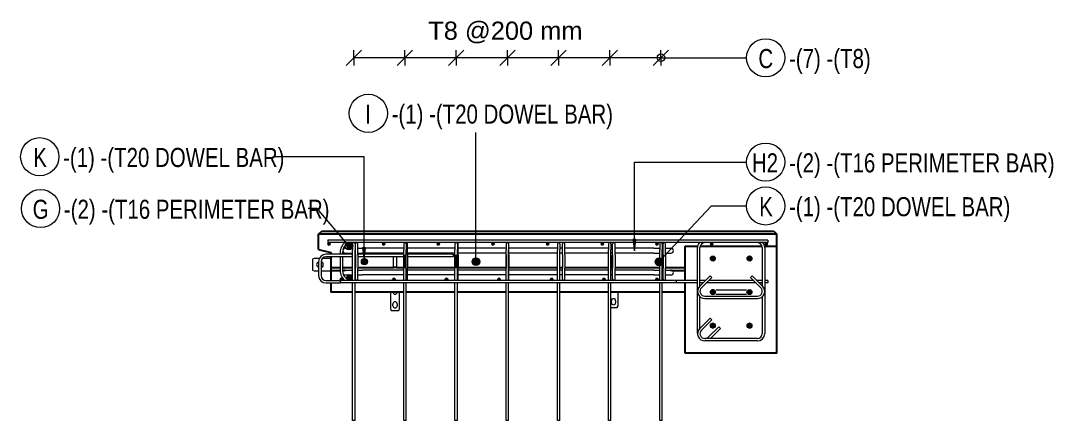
# Model space of a CAD drawing. Header units: millimetres. Extents: x 1454 to 26503, y -2036 to 18825.
# Drawn here: x 15419 to 18798, y 17515 to 18825 of the extents above; entities that cross this region are included whole.
import ezdxf

# ---------------------------------------------------------------- set-up
doc = ezdxf.new("R2010")
doc.units = ezdxf.units.MM
for name, color, linetype, lineweight in [('A-ANNO-DIMS', 211, 'Continuous', 9), ('A-ANNO-DIMS-25', 211, 'Continuous', 9), ('A-GENM', 13, 'Continuous', 18), ('A-WALL', 113, 'Continuous', 25), ('S-RBAR', 171, 'Continuous', 18), ('S-RBAR-IDEN', 171, 'Continuous', 9)]:
    doc.layers.add(name, color=color, linetype=linetype, lineweight=lineweight)
doc.styles.add('Arial_2', font='arial.ttf', dxfattribs={"height": 59.53125})
doc.styles.add('Nirmala UI Semilight_2', font='NirmalaS.ttf', dxfattribs={"width": 0.8, "height": 62.5})
doc.dimstyles.new('Arrow_Filled_-_2_5_NI_UI_3', dxfattribs={"dimscale": 304.8, "dimtxt": 65.460247, "dimasz": 0.164042, "dimexe": 0.082021, "dimexo": 0.0625, "dimgap": 0.082021, "dimtad": 1, "dimdec": 4, "dimzin": 0, "dimdsep": 46, "dimtxsty": 'Nirmala UI Semilight_2', "dimblk1": 'OBLIQUE', "dimblk2": 'OBLIQUE', "dimsah": 1, "dimcen": 0.09, "dimazin": 0, "dimtfac": 1, "dimtdec": 4, "dimtix": 1, "dimtmove": 0, "dimatfit": 3, "dimfxl": 0.082021, "dimfxlon": 1, "dimtvp": 1, "dimtolj": 1, "dimtzin": 0, "dimarcsym": 2})

# ---------------------------------------------------------------- blocks, each defined once
blk = doc.blocks.new('RR spread anchor face based - RR-SA-3_0-200-1726827-Elevation Top 1')
at = {"layer": 'A-GENM'}
for p, q in [((4583.8, 18017.9), (4583.8, 18051.4)), ((4593.8, 18051.4), (4593.8, 18017.9)), ((4583.8, 18015.4), (4583.8, 18017.9)), ((4583.8, 18017.9), (4593.8, 18017.9)), ((4593.8, 18015.4), (4583.8, 18015.4)), ((4593.8, 18017.9), (4593.8, 18015.4))]:
    blk.add_line(p, q, dxfattribs=at)
blk = doc.blocks.new('RR spread anchor face based - RR-SA-2_5-150-1726819-Elevation Top 1')
at = {"layer": 'A-GENM'}
for p, q in [((5318.8, 17890.4), (5318.8, 17935.4)), ((5295.6, 17885.4), (5316.3, 17885.4)), ((5296.8, 17900.9), (5296.8, 17906.9)), ((5310.8, 17906.9), (5310.8, 17900.9)), ((5316.3, 17885.4), (5318.8, 17890.4))]:
    blk.add_line(p, q, dxfattribs=at)
for centre, start, end in [((5303.8, 17906.9), 0, 180), ((5303.8, 17900.9), 180, 0)]:
    blk.add_arc(centre, 7, start, end, dxfattribs=at)
blk = doc.blocks.new('12_7Ø_ Lifting Insert_COLUMN - 12_9Ø Lifting insert-1653171-Elevation Top 1')
at = {"layer": 'A-GENM', "flags": 128}
for points in [[(5738.8, 17941.8), (5736.8, 17941.8), (5731.1, 17941.8), (5722, 17941.8), (5710.4, 17941.8), (5697, 17941.8), (5683, 17941.8), (5669.4, 17941.8), (5657.4, 17941.8), (5647.8, 17941.8), (5641.5, 17941.8), (5638.9, 17941.8), (5638.8, 17941.8)], [(5638.8, 17929.1), (5640.8, 17929.1), (5646.5, 17929.1), (5655.6, 17929.1), (5667.3, 17929.1), (5680.6, 17929.1), (5694.6, 17929.1), (5708.2, 17929.1), (5720.2, 17929.1), (5729.8, 17929.1), (5736.1, 17929.1), (5738.8, 17929.1), (5738.8, 17929.1)]]:
    blk.add_lwpolyline(points, dxfattribs=at)
blk = doc.blocks.new('RR spread anchor face based - RR-SA-3_0-200-V6-Elevation Top 1')
at = {"layer": 'A-GENM'}
for p, q in [((5298.8, 18052.9), (5298.8, 18055.4)), ((5298.8, 18055.4), (5301, 18055.4)), ((5298.8, 18017.9), (5298.8, 18052.9)), ((5298.8, 18052.9), (5301, 18052.9)), ((5298.8, 18015.4), (5298.8, 18017.9)), ((5298.8, 18017.9), (5301, 18017.9)), ((5301, 18015.4), (5298.8, 18015.4))]:
    blk.add_line(p, q, dxfattribs=at)
blk = doc.blocks.new('RR spread anchor face based - RR-SA-2_5-150-1876458-Elevation Top 1')
at = {"layer": 'A-GENM'}
for p, q in [((4573.8, 17935.4), (4573.8, 17880.4)), ((4603.8, 17880.4), (4603.8, 17935.4)), ((4573.8, 17880.4), (4576.3, 17875.4)), ((4581.8, 17890.9), (4581.8, 17896.9)), ((4595.8, 17896.9), (4595.8, 17890.9)), ((4601.3, 17875.4), (4603.8, 17880.4)), ((4576.3, 17875.4), (4601.3, 17875.4))]:
    blk.add_line(p, q, dxfattribs=at)
for centre, start, end in [((4588.8, 17935.4), 180, 0), ((4588.8, 17896.9), 0, 180), ((4588.8, 17890.9), 180, 0)]:
    blk.add_arc(centre, 7, start, end, dxfattribs=at)
blk = doc.blocks.new('RR spread anchor face based - RR-SA-3_0-200-1876459-Elevation Top 1')
at = {"layer": 'A-GENM'}
for p, q in [((4323.8, 18045.4), (4318.8, 18042.9)), ((4318.8, 18042.9), (4318.8, 18007.9)), ((4341.2, 18045.4), (4323.8, 18045.4)), ((4378.8, 18045.4), (4350.5, 18045.4)), ((4318.8, 18007.9), (4323.8, 18005.4)), ((4323.8, 18005.4), (4338.8, 18005.4)), ((4346.8, 18005.4), (4378.8, 18005.4))]:
    blk.add_line(p, q, dxfattribs=at)
for centre, start, end in [((4341.1, 18025.4), 105, 255), ((4345.1, 18025.4), 280.9472, 79.0528)]:
    blk.add_arc(centre, 9, start, end, dxfattribs=at)
blk = doc.blocks.new('M_Rebar Tag_rfa MARK - ARROW-794226-Elevation Top 1')
at = {"layer": 'S-RBAR-IDEN'}
blk.add_circle((5801.8, 18361.3), 62.5, dxfattribs=at)
blk = doc.blocks.new('M_Rebar Tag_rfa MARK - DOT 1 MM-794228-Elevation Top 1')
at = {"layer": 'S-RBAR-IDEN'}
blk.add_circle((3428.7, 18209.2), 62.5, dxfattribs=at)
blk = doc.blocks.new('DIMBLOCK108-Elevation Top 1')
at = {"layer": 'A-ANNO-DIMS-25'}
for p, q in [((17346.8, 18702.9), (17371.8, 18727.9)), ((17346.8, 18702.9), (17346.8, 18727.9)), ((17514.3, 18702.9), (17539.3, 18727.9)), ((17514.3, 18702.9), (17514.3, 18727.9)), ((17346.8, 18702.9), (17321.8, 18677.9)), ((17514.3, 18702.9), (17346.8, 18702.9)), ((17346.8, 18702.9), (17346.8, 18677.9)), ((17514.3, 18702.9), (17489.3, 18677.9)), ((17514.3, 18702.9), (17514.3, 18677.9))]:
    blk.add_line(p, q, dxfattribs=at)
blk = doc.blocks.new('_Oblique')
at = {"color": 0, "linetype": 'ByBlock', "lineweight": -2}
blk.add_line((-0.5, -0.5), (0.5, 0.5), dxfattribs=at)
blk = doc.blocks.new('DIMBLOCK109-Elevation Top 1')
at = {"layer": 'A-ANNO-DIMS-25'}
for p, q in [((17179.2, 18702.9), (17204.2, 18727.9)), ((17179.2, 18702.9), (17179.2, 18727.9)), ((17346.8, 18702.9), (17371.8, 18727.9)), ((17346.8, 18702.9), (17346.8, 18727.9)), ((17179.2, 18702.9), (17154.2, 18677.9)), ((17346.8, 18702.9), (17179.2, 18702.9)), ((17179.2, 18702.9), (17179.2, 18677.9)), ((17346.8, 18702.9), (17321.8, 18677.9)), ((17346.8, 18702.9), (17346.8, 18677.9))]:
    blk.add_line(p, q, dxfattribs=at)
blk = doc.blocks.new('DIMBLOCK110-Elevation Top 1')
at = {"layer": 'A-ANNO-DIMS-25'}
for p, q in [((17011.7, 18702.9), (17036.7, 18727.9)), ((17011.7, 18702.9), (17011.7, 18727.9)), ((17179.2, 18702.9), (17204.2, 18727.9)), ((17179.2, 18702.9), (17179.2, 18727.9)), ((17011.7, 18702.9), (16986.7, 18677.9)), ((17179.2, 18702.9), (17011.7, 18702.9)), ((17011.7, 18702.9), (17011.7, 18677.9)), ((17179.2, 18702.9), (17154.2, 18677.9)), ((17179.2, 18702.9), (17179.2, 18677.9))]:
    blk.add_line(p, q, dxfattribs=at)
blk = doc.blocks.new('DIMBLOCK111-Elevation Top 1')
at = {"layer": 'A-ANNO-DIMS-25'}
for p, q in [((16844.1, 18702.9), (16869.1, 18727.9)), ((16844.1, 18702.9), (16844.1, 18727.9)), ((17011.7, 18702.9), (17036.7, 18727.9)), ((17011.7, 18702.9), (17011.7, 18727.9)), ((16844.1, 18702.9), (16819.1, 18677.9)), ((17011.7, 18702.9), (16844.1, 18702.9)), ((16844.1, 18702.9), (16844.1, 18677.9)), ((17011.7, 18702.9), (16986.7, 18677.9)), ((17011.7, 18702.9), (17011.7, 18677.9))]:
    blk.add_line(p, q, dxfattribs=at)
blk = doc.blocks.new('DIMBLOCK112-Elevation Top 1')
at = {"layer": 'A-ANNO-DIMS-25'}
for p, q in [((16676.5, 18702.9), (16701.5, 18727.9)), ((16676.5, 18702.9), (16676.5, 18727.9)), ((16844.1, 18702.9), (16869.1, 18727.9)), ((16844.1, 18702.9), (16844.1, 18727.9)), ((16676.5, 18702.9), (16651.5, 18677.9)), ((16844.1, 18702.9), (16676.5, 18702.9)), ((16676.5, 18702.9), (16676.5, 18677.9)), ((16844.1, 18702.9), (16819.1, 18677.9)), ((16844.1, 18702.9), (16844.1, 18677.9))]:
    blk.add_line(p, q, dxfattribs=at)
blk = doc.blocks.new('DIMBLOCK113-Elevation Top 1')
at = {"layer": 'A-ANNO-DIMS-25'}
for p, q in [((16509, 18702.9), (16534, 18727.9)), ((16509, 18702.9), (16509, 18727.9)), ((16676.5, 18702.9), (16701.5, 18727.9)), ((16676.5, 18702.9), (16676.5, 18727.9)), ((16509, 18702.9), (16484, 18677.9)), ((16676.5, 18702.9), (16509, 18702.9)), ((16509, 18702.9), (16509, 18677.9)), ((16676.5, 18702.9), (16651.5, 18677.9)), ((16676.5, 18702.9), (16676.5, 18677.9))]:
    blk.add_line(p, q, dxfattribs=at)
blk = doc.blocks.new('DIMBLOCK114-Elevation Top 1')
at = {"layer": 'A-ANNO-DIMS-25'}
for p, q in [((16509, 18702.9), (16534, 18727.9)), ((16509, 18702.9), (16509, 18727.9)), ((16676.5, 18702.9), (16701.5, 18727.9)), ((16676.5, 18702.9), (16676.5, 18727.9)), ((16844.1, 18702.9), (16869.1, 18727.9)), ((16844.1, 18702.9), (16844.1, 18727.9)), ((17011.7, 18702.9), (17036.7, 18727.9)), ((17011.7, 18702.9), (17011.7, 18727.9)), ((17179.2, 18702.9), (17204.2, 18727.9)), ((17179.2, 18702.9), (17179.2, 18727.9)), ((17346.8, 18702.9), (17371.8, 18727.9)), ((17346.8, 18702.9), (17346.8, 18727.9)), ((17514.3, 18702.9), (17539.3, 18727.9)), ((17514.3, 18702.9), (17514.3, 18727.9)), ((16509, 18702.9), (16484, 18677.9)), ((17514.3, 18702.9), (16509, 18702.9)), ((16676.5, 18702.9), (16509, 18702.9)), ((16509, 18702.9), (16509, 18677.9)), ((16676.5, 18702.9), (16651.5, 18677.9)), ((16844.1, 18702.9), (16676.5, 18702.9)), ((16676.5, 18702.9), (16676.5, 18677.9)), ((16844.1, 18702.9), (16819.1, 18677.9)), ((17011.7, 18702.9), (16844.1, 18702.9)), ((16844.1, 18702.9), (16844.1, 18677.9)), ((17011.7, 18702.9), (16986.7, 18677.9)), ((17179.2, 18702.9), (17011.7, 18702.9)), ((17011.7, 18702.9), (17011.7, 18677.9)), ((17179.2, 18702.9), (17154.2, 18677.9)), ((17346.8, 18702.9), (17179.2, 18702.9)), ((17179.2, 18702.9), (17179.2, 18677.9)), ((17346.8, 18702.9), (17321.8, 18677.9)), ((17514.3, 18702.9), (17346.8, 18702.9)), ((17346.8, 18702.9), (17346.8, 18677.9)), ((17514.3, 18702.9), (17489.3, 18677.9)), ((17514.3, 18702.9), (17514.3, 18677.9))]:
    blk.add_line(p, q, dxfattribs=at)
blk = doc.blocks.new('_None')

msp = doc.modelspace()

# ---------------------------------------------------------------- hatches: boundary and pattern name
at = {"layer": 'S-RBAR'}
h = msp.add_hatch(color=256, dxfattribs=at)
edge = h.paths.add_edge_path()
edge.add_arc((16427.98166, 18093.4305), 4, 0, 360)
for points in [[(16426.7456, 18089.62628), (16431.21773, 18091.07936), (16431.21773, 18095.78164), (16426.7456, 18097.23473), (16423.98166, 18093.4305)], [(16497.70692, 18080.22275), (16502.03528, 18085.65033), (16500.4905, 18092.41842), (16494.23585, 18095.4305), (16487.9812, 18092.41842), (16486.43643, 18085.65033), (16490.76478, 18080.22275)], [(16605.61588, 18089.62628), (16610.08801, 18091.07936), (16610.08801, 18095.78164), (16605.61588, 18097.23473), (16602.85195, 18093.4305)], [(16784.48616, 18089.62628), (16788.95829, 18091.07936), (16788.95829, 18095.78164), (16784.48616, 18097.23473), (16781.72223, 18093.4305)], [(16963.35644, 18089.62628), (16967.82857, 18091.07936), (16967.82857, 18095.78164), (16963.35644, 18097.23473), (16960.59251, 18093.4305)], [(17142.22672, 18089.62628), (17146.69886, 18091.07936), (17146.69886, 18095.78164), (17142.22672, 18097.23473), (17139.46279, 18093.4305)], [(17321.097, 18089.62628), (17325.56914, 18091.07936), (17325.56914, 18095.78164), (17321.097, 18097.23473), (17318.33307, 18093.4305)], [(17499.96728, 18089.62628), (17504.43942, 18091.07936), (17504.43942, 18095.78164), (17499.96728, 18097.23473), (17497.20335, 18093.4305)], [(17678.83756, 18089.62628), (17683.3097, 18091.07936), (17683.3097, 18095.78164), (17678.83756, 18097.23473), (17676.07363, 18093.4305)], [(17857.70784, 18089.62628), (17862.17998, 18091.07936), (17862.17998, 18095.78164), (17857.70784, 18097.23473), (17854.94391, 18093.4305)], [(17684.97121, 18037.4808), (17690.84929, 18041.17425), (17691.62656, 18048.07273), (17686.71773, 18052.98157), (17679.81924, 18052.2043), (17676.1258, 18046.32622), (17678.41864, 18039.77365)], [(17806.71773, 18037.87944), (17811.62656, 18042.78827), (17810.84929, 18049.68676), (17804.97121, 18053.3802), (17798.41864, 18051.08736), (17796.1258, 18044.53479), (17799.81924, 18038.65671)], [(16543.98166, 18025.4305), (16551.05273, 18028.35943), (16553.98166, 18035.4305), (16551.05273, 18042.50157), (16543.98166, 18045.4305), (16536.9106, 18042.50157), (16533.98166, 18035.4305), (16536.9106, 18028.35943)], [(16908.98166, 18025.4305), (16916.05273, 18028.35943), (16918.98166, 18035.4305), (16916.05273, 18042.50157), (16908.98166, 18045.4305), (16901.9106, 18042.50157), (16898.98166, 18035.4305), (16901.9106, 18028.35943)], [(17508.98166, 18025.4305), (17516.05273, 18028.35943), (17518.98166, 18035.4305), (17516.05273, 18042.50157), (17508.98166, 18045.4305), (17501.9106, 18042.50157), (17498.98166, 18035.4305), (17501.9106, 18028.35943)], [(16469.21773, 17973.62628), (16471.98166, 17977.4305), (16469.21773, 17981.23473), (16464.7456, 17979.78164), (16464.7456, 17975.07936)], [(16490.76478, 17976.47263), (16497.70692, 17976.47263), (16502.03528, 17981.90021), (16500.4905, 17988.6683), (16494.23585, 17991.68038), (16487.9812, 17988.6683), (16486.43643, 17981.90021)], [(16641.42135, 17973.62628), (16644.18528, 17977.4305), (16641.42135, 17981.23473), (16636.94921, 17979.78164), (16636.94921, 17975.07936)], [(16813.62496, 17973.62628), (16816.38889, 17977.4305), (16813.62496, 17981.23473), (16809.15282, 17979.78164), (16809.15282, 17975.07936)], [(16985.82857, 17973.62628), (16988.59251, 17977.4305), (16985.82857, 17981.23473), (16981.35644, 17979.78164), (16981.35644, 17975.07936)], [(17158.03219, 17973.62628), (17160.79612, 17977.4305), (17158.03219, 17981.23473), (17153.56005, 17979.78164), (17153.56005, 17975.07936)], [(17328.6733, 17973.62628), (17331.43723, 17977.4305), (17328.6733, 17981.23473), (17324.20117, 17979.78164), (17324.20117, 17975.07936)], [(17502.43942, 17973.62628), (17505.20335, 17977.4305), (17502.43942, 17981.23473), (17497.96728, 17979.78164), (17497.96728, 17975.07936)], [(17684.0755, 17927.4305), (17690.33015, 17930.44258), (17691.87492, 17937.21067), (17687.54657, 17942.63825), (17680.60443, 17942.63825), (17676.27607, 17937.21067), (17677.82085, 17930.44258)], [(17807.54657, 17928.22275), (17811.87492, 17933.65033), (17810.33015, 17940.41842), (17804.0755, 17943.4305), (17797.82085, 17940.41842), (17796.27607, 17933.65033), (17800.60443, 17928.22275)], [(17684.01566, 17817.43073), (17690.29266, 17820.39594), (17691.88802, 17827.15228), (17687.60038, 17832.61209), (17680.65844, 17832.66401), (17676.28961, 17827.26896), (17677.78371, 17820.48951)], [(17801.04169, 17818.02807), (17807.97141, 17818.44324), (17811.96742, 17824.11996), (17810.02066, 17830.78355), (17803.59706, 17833.41618), (17797.53374, 17830.03544), (17796.3965, 17823.18708)]]:
    msp.add_hatch(color=256, dxfattribs=at).paths.add_polyline_path(points)
h = msp.add_hatch(color=256, dxfattribs=at)
edge = h.paths.add_edge_path()
edge.add_arc((16494.23585, 18087.4305), 8, 0, 360)
h = msp.add_hatch(color=256, dxfattribs=at)
edge = h.paths.add_edge_path()
edge.add_arc((16606.85195, 18093.4305), 4, 0, 360)
h = msp.add_hatch(color=256, dxfattribs=at)
edge = h.paths.add_edge_path()
edge.add_arc((16785.72223, 18093.4305), 4, 0, 360)
h = msp.add_hatch(color=256, dxfattribs=at)
edge = h.paths.add_edge_path()
edge.add_arc((16964.59251, 18093.4305), 4, 0, 360)
h = msp.add_hatch(color=256, dxfattribs=at)
edge = h.paths.add_edge_path()
edge.add_arc((17143.46279, 18093.4305), 4, 0, 360)
h = msp.add_hatch(color=256, dxfattribs=at)
edge = h.paths.add_edge_path()
edge.add_arc((17322.33307, 18093.4305), 4, 0, 360)
h = msp.add_hatch(color=256, dxfattribs=at)
edge = h.paths.add_edge_path()
edge.add_arc((17501.20335, 18093.4305), 4, 0, 360)
h = msp.add_hatch(color=256, dxfattribs=at)
edge = h.paths.add_edge_path()
edge.add_arc((17680.07363, 18093.4305), 4, 0, 360)
h = msp.add_hatch(color=256, dxfattribs=at)
edge = h.paths.add_edge_path()
edge.add_arc((17858.94391, 18093.4305), 4, 0, 360)
h = msp.add_hatch(color=256, dxfattribs=at)
edge = h.paths.add_edge_path()
edge.add_arc((17684.0755, 18045.4305), 8, 0, 360)
h = msp.add_hatch(color=256, dxfattribs=at)
edge = h.paths.add_edge_path()
edge.add_arc((17804.0755, 18045.4305), 8, 0, 360)
h = msp.add_hatch(color=256, dxfattribs=at)
edge = h.paths.add_edge_path()
edge.add_arc((16543.98166, 18035.4305), 10, 0, 360)
h = msp.add_hatch(color=256, dxfattribs=at)
edge = h.paths.add_edge_path()
edge.add_arc((16908.98166, 18035.4305), 10, 0, 360)
h = msp.add_hatch(color=256, dxfattribs=at)
edge = h.paths.add_edge_path()
edge.add_arc((17508.98166, 18035.4305), 10, 0, 360)
h = msp.add_hatch(color=256, dxfattribs=at)
edge = h.paths.add_edge_path()
edge.add_arc((16467.98166, 17977.4305), 4, 0, 360)
h = msp.add_hatch(color=256, dxfattribs=at)
edge = h.paths.add_edge_path()
edge.add_arc((16494.23585, 17983.68038), 8, 0, 360)
h = msp.add_hatch(color=256, dxfattribs=at)
edge = h.paths.add_edge_path()
edge.add_arc((16640.18528, 17977.4305), 4, 0, 360)
h = msp.add_hatch(color=256, dxfattribs=at)
edge = h.paths.add_edge_path()
edge.add_arc((16812.38889, 17977.4305), 4, 0, 360)
h = msp.add_hatch(color=256, dxfattribs=at)
edge = h.paths.add_edge_path()
edge.add_arc((16984.59251, 17977.4305), 4, 0, 360)
h = msp.add_hatch(color=256, dxfattribs=at)
edge = h.paths.add_edge_path()
edge.add_arc((17156.79612, 17977.4305), 4, 0, 360)
h = msp.add_hatch(color=256, dxfattribs=at)
edge = h.paths.add_edge_path()
edge.add_arc((17327.43723, 17977.4305), 4, 0, 360)
h = msp.add_hatch(color=256, dxfattribs=at)
edge = h.paths.add_edge_path()
edge.add_arc((17501.20335, 17977.4305), 4, 0, 360)
h = msp.add_hatch(color=256, dxfattribs=at)
edge = h.paths.add_edge_path()
edge.add_arc((17684.0755, 17935.4305), 8, 0, 360)
h = msp.add_hatch(color=256, dxfattribs=at)
edge = h.paths.add_edge_path()
edge.add_arc((17804.0755, 17935.4305), 8, 0, 360)
h = msp.add_hatch(color=256, dxfattribs=at)
edge = h.paths.add_edge_path()
edge.add_arc((17684.0755, 17825.4305), 8, 0, 360)
h = msp.add_hatch(color=256, dxfattribs=at)
edge = h.paths.add_edge_path()
edge.add_arc((17804.0755, 17825.4305), 8, 0, 360)
at = {"layer": 'S-RBAR-IDEN'}
for points in [[(17427.61155, 18070.72985), (17432.54852, 18108.22985), (17422.67459, 18108.22985)], [(16542.54642, 18042.78704), (16547.48338, 18080.28704), (16537.60945, 18080.28704)]]:
    msp.add_hatch(color=256, dxfattribs=at).paths.add_polyline_path(points)

# ---------------------------------------------------------------- linework, layer by layer
at = {"layer": 'A-WALL'}
for p, q in [((17893.98166, 18125.4305), (16393.98166, 18125.4305)), ((16393.98166, 18075.4305), (16393.98166, 18125.42792)), ((16393.98253, 18125.42878), (16403.98425, 18135.4305)), ((16403.98425, 18135.4305), (17883.97908, 18135.4305)), ((17883.97908, 18135.4305), (17893.9808, 18125.42878)), ((17893.98166, 17735.4305), (17893.98166, 18125.42792)), ((17593.98166, 17973.4305), (17593.98166, 18085.4305)), ((17593.98166, 18085.4305), (17634.50827, 18085.4305)), ((17642.50827, 18085.4305), (17845.45505, 18085.4305)), ((17853.45505, 18085.4305), (17893.98166, 18085.4305)), ((16393.98166, 18075.4305), (16433.98166, 18065.4305)), ((16433.98166, 18065.4305), (16433.98166, 18059.4305)), ((16433.98166, 18051.4305), (16433.98166, 17973.4305)), ((16463.98166, 18015.42822), (16433.98166, 18015.42822)), ((16504.98166, 18015.42822), (16471.98166, 18015.42822)), ((16514.76499, 18015.42822), (16512.98166, 18015.42822)), ((16638.98166, 18015.42822), (16522.76499, 18015.42822)), ((16672.54175, 18015.42822), (16648.98166, 18015.42822)), ((16840.10184, 18015.42822), (16684.30286, 18015.42822)), ((17007.66193, 18015.42822), (16850.84073, 18015.42822)), ((17175.22202, 18015.42822), (17016.12859, 18015.42822)), ((17192.16646, 18015.42822), (17183.22202, 18015.42822)), ((17342.78211, 18015.42822), (17200.16646, 18015.42822)), ((17353.98166, 18015.42822), (17350.78211, 18015.42822)), ((17510.3422, 18015.42822), (17364.20433, 18015.42822)), ((17521.4922, 18015.42822), (17518.3422, 18015.42822)), ((17593.98166, 18015.42822), (17529.4922, 18015.42822)), ((16463.98166, 18005.42822), (16433.98166, 18005.42822)), ((16475.35109, 18005.42822), (16471.98166, 18005.42822)), ((16480.71967, 18005.42822), (16478.89259, 18005.42822)), ((17548.78636, 18005.42822), (17546.95928, 18005.42822)), ((17593.98166, 18005.42822), (17552.32787, 18005.42822)), ((16433.98166, 17965.4305), (16433.98166, 17935.4305)), ((17593.98166, 17735.4305), (17593.98166, 17965.4305)), ((16504.98166, 17935.4305), (16433.98166, 17935.4305)), ((16672.54175, 17935.4305), (16512.98166, 17935.4305)), ((16840.10184, 17935.4305), (16680.54175, 17935.4305)), ((17007.66193, 17935.4305), (16848.10184, 17935.4305)), ((17175.22202, 17935.4305), (17015.66193, 17935.4305)), ((17342.78211, 17935.4305), (17183.22202, 17935.4305)), ((17510.3422, 17935.4305), (17350.78211, 17935.4305)), ((17593.98166, 17935.4305), (17518.3422, 17935.4305)), ((17893.98166, 17735.4305), (17593.98166, 17735.4305))]:
    msp.add_line(p, q, dxfattribs=at)
at = {"layer": 'S-RBAR'}
for p, q in [((17863.98166, 18105.4305), (16423.98166, 18105.4305)), ((16423.98166, 18105.4305), (16423.98166, 18097.4305)), ((17863.98166, 18097.4305), (16423.98166, 18097.4305)), ((16426.7456, 18097.23473), (16423.98166, 18093.4305)), ((16423.98166, 18093.4305), (16426.7456, 18089.62628)), ((16431.21773, 18095.78164), (16426.7456, 18097.23473)), ((16426.7456, 18089.62628), (16431.21773, 18091.07936)), ((16431.21773, 18091.07936), (16431.21773, 18095.78164)), ((16487.9812, 18092.41842), (16486.43643, 18085.65033)), ((16486.43643, 18085.65033), (16490.76478, 18080.22275)), ((16494.23585, 18095.4305), (16487.9812, 18092.41842)), ((16500.4905, 18092.41842), (16494.23585, 18095.4305)), ((16497.70692, 18080.22275), (16502.03528, 18085.65033)), ((16502.03528, 18085.65033), (16500.4905, 18092.41842)), ((16504.98166, 18093.58905), (16504.98166, 18073.58905)), ((16512.98166, 18093.58905), (16512.98166, 18073.58905)), ((16514.76499, 18057.4305), (16514.76499, 18093.4305)), ((16522.76499, 18057.4305), (16522.76499, 18093.4305)), ((16605.61588, 18097.23473), (16602.85195, 18093.4305)), ((16602.85195, 18093.4305), (16605.61588, 18089.62628)), ((16610.08801, 18095.78164), (16605.61588, 18097.23473)), ((16605.61588, 18089.62628), (16610.08801, 18091.07936)), ((16610.08801, 18091.07936), (16610.08801, 18095.78164)), ((16672.54175, 18093.58905), (16672.54175, 18073.58905)), ((16680.54175, 18093.58905), (16680.54175, 18073.58905)), ((16684.30286, 18057.4305), (16684.30286, 18093.4305)), ((16784.48616, 18097.23473), (16781.72223, 18093.4305)), ((16781.72223, 18093.4305), (16784.48616, 18089.62628)), ((16788.95829, 18095.78164), (16784.48616, 18097.23473)), ((16784.48616, 18089.62628), (16788.95829, 18091.07936)), ((16788.95829, 18091.07936), (16788.95829, 18095.78164)), ((16840.10184, 18093.58905), (16840.10184, 18073.58905)), ((16848.10184, 18093.58905), (16848.10184, 18073.58905)), ((16850.84073, 18057.4305), (16850.84073, 18093.4305)), ((16963.35644, 18097.23473), (16960.59251, 18093.4305)), ((16960.59251, 18093.4305), (16963.35644, 18089.62628)), ((16967.82857, 18095.78164), (16963.35644, 18097.23473)), ((16963.35644, 18089.62628), (16967.82857, 18091.07936)), ((16967.82857, 18091.07936), (16967.82857, 18095.78164)), ((17007.66193, 18093.58905), (17007.66193, 18073.58905)), ((17015.66193, 18093.58905), (17015.66193, 18073.58905)), ((17016.12859, 18057.4305), (17016.12859, 18093.4305)), ((17142.22672, 18097.23473), (17139.46279, 18093.4305)), ((17139.46279, 18093.4305), (17142.22672, 18089.62628)), ((17146.69886, 18095.78164), (17142.22672, 18097.23473)), ((17142.22672, 18089.62628), (17146.69886, 18091.07936)), ((17146.69886, 18091.07936), (17146.69886, 18095.78164)), ((17175.22202, 18093.58905), (17175.22202, 18073.58905)), ((17183.22202, 18093.58905), (17183.22202, 18073.58905)), ((17192.16646, 18057.4305), (17192.16646, 18093.4305)), ((17200.16646, 18057.4305), (17200.16646, 18093.4305)), ((17321.097, 18097.23473), (17318.33307, 18093.4305)), ((17318.33307, 18093.4305), (17321.097, 18089.62628)), ((17325.56914, 18095.78164), (17321.097, 18097.23473)), ((17321.097, 18089.62628), (17325.56914, 18091.07936)), ((17325.56914, 18091.07936), (17325.56914, 18095.78164)), ((17342.78211, 18093.58905), (17342.78211, 18073.58905)), ((17350.78211, 18093.58905), (17350.78211, 18073.58905)), ((17356.20433, 18057.4305), (17356.20433, 18093.4305)), ((17364.20433, 18057.4305), (17364.20433, 18093.4305)), ((17499.96728, 18097.23473), (17497.20335, 18093.4305)), ((17497.20335, 18093.4305), (17499.96728, 18089.62628)), ((17504.43942, 18095.78164), (17499.96728, 18097.23473)), ((17499.96728, 18089.62628), (17504.43942, 18091.07936)), ((17504.43942, 18091.07936), (17504.43942, 18095.78164)), ((17510.3422, 18093.58905), (17510.3422, 18073.58905)), ((17518.3422, 18093.58905), (17518.3422, 18073.58905)), ((17521.4922, 18057.4305), (17521.4922, 18093.4305)), ((17529.4922, 18057.4305), (17529.4922, 18093.4305)), ((17678.83756, 18097.23473), (17676.07363, 18093.4305)), ((17676.07363, 18093.4305), (17678.83756, 18089.62628)), ((17683.3097, 18095.78164), (17678.83756, 18097.23473)), ((17678.83756, 18089.62628), (17683.3097, 18091.07936)), ((17683.3097, 18091.07936), (17683.3097, 18095.78164)), ((17857.70784, 18097.23473), (17854.94391, 18093.4305)), ((17854.94391, 18093.4305), (17857.70784, 18089.62628)), ((17862.17998, 18095.78164), (17857.70784, 18097.23473)), ((17857.70784, 18089.62628), (17862.17998, 18091.07936)), ((17862.17998, 18091.07936), (17862.17998, 18095.78164)), ((17863.98166, 18105.4305), (17863.98166, 18097.4305)), ((16504.98166, 18059.4305), (16417.98166, 18059.4305)), ((16504.98166, 18051.4305), (16417.98166, 18051.4305)), ((16463.98166, 18065.4305), (16463.98166, 18059.4305)), ((16463.98166, 18051.4305), (16463.98166, 18005.4305)), ((16471.98166, 18065.4305), (16471.98166, 18059.4305)), ((16471.98166, 18051.4305), (16471.98166, 18005.4305)), ((16480.71967, 18079.38019), (16504.69463, 18079.38019)), ((16480.71967, 18063.38019), (16504.69463, 18063.38019)), ((16490.76478, 18080.22275), (16497.70692, 18080.22275)), ((16504.98166, 17973.4305), (16504.98166, 18073.58905)), ((16512.90154, 18079.38019), (16514.75457, 18079.38019)), ((16512.90154, 18063.38019), (16514.75457, 18063.38019)), ((16512.98166, 17973.4305), (16512.98166, 18073.58905)), ((16514.76499, 18059.4305), (16512.98166, 18059.4305)), ((16514.76499, 18051.4305), (16512.98166, 18051.4305)), ((16514.76499, 18057.4305), (16514.76499, 18013.4305)), ((16522.70959, 18079.38019), (16536.21967, 18079.38019)), ((16522.70959, 18063.38019), (16536.21967, 18063.38019)), ((16672.54175, 18059.4305), (16522.76499, 18059.4305)), ((16522.76499, 18057.4305), (16522.76499, 18013.4305)), ((16672.54175, 18051.4305), (16522.76499, 18051.4305)), ((16672.54175, 18079.38019), (16536.21967, 18079.38019)), ((16672.54175, 18063.38019), (16536.21967, 18063.38019)), ((16672.54175, 17973.4305), (16672.54175, 18073.58905)), ((16676.30286, 18057.4305), (16676.30286, 18013.4305)), ((16680.54175, 17973.4305), (16680.54175, 18073.58905)), ((16840.10184, 18079.38019), (16684.30286, 18079.38019)), ((16840.10184, 18063.38019), (16684.30286, 18063.38019)), ((16833.98166, 18059.4305), (16684.30286, 18059.4305)), ((16684.30286, 18057.4305), (16684.30286, 18013.4305)), ((16833.98166, 18051.4305), (16684.30286, 18051.4305)), ((16833.98166, 18059.4305), (16833.98166, 18051.4305)), ((16840.10184, 17973.4305), (16840.10184, 18073.58905)), ((16842.84073, 18057.4305), (16842.84073, 18013.4305)), ((16848.10184, 17973.4305), (16848.10184, 18073.58905)), ((17007.66193, 18079.38019), (16850.84073, 18079.38019)), ((17007.66193, 18063.38019), (16850.84073, 18063.38019)), ((16850.84073, 18057.4305), (16850.84073, 18013.4305)), ((17007.66193, 17973.4305), (17007.66193, 18073.58905)), ((17008.12859, 18057.4305), (17008.12859, 18013.4305)), ((17015.66193, 17973.4305), (17015.66193, 18073.58905)), ((17175.22202, 18079.38019), (17016.12859, 18079.38019)), ((17175.22202, 18063.38019), (17016.12859, 18063.38019)), ((17016.12859, 18057.4305), (17016.12859, 18013.4305)), ((17175.22202, 17973.4305), (17175.22202, 18073.58905)), ((17192.16646, 18079.38019), (17183.22202, 18079.38019)), ((17183.22202, 17973.4305), (17183.22202, 18073.58905)), ((17192.16646, 18063.38019), (17183.22202, 18063.38019)), ((17192.16646, 18057.4305), (17192.16646, 18013.4305)), ((17342.78211, 18079.38019), (17200.16646, 18079.38019)), ((17342.78211, 18063.38019), (17200.16646, 18063.38019)), ((17200.16646, 18057.4305), (17200.16646, 18013.4305)), ((17342.78211, 17973.4305), (17342.78211, 18073.58905)), ((17356.20433, 18079.38019), (17350.78211, 18079.38019)), ((17350.78211, 17973.4305), (17350.78211, 18073.58905)), ((17356.20433, 18063.38019), (17350.78211, 18063.38019)), ((17356.20433, 18057.4305), (17356.20433, 18013.4305)), ((17491.45928, 18079.38019), (17364.20433, 18079.38019)), ((17491.45928, 18063.38019), (17364.20433, 18063.38019)), ((17364.20433, 18057.4305), (17364.20433, 18013.4305)), ((17491.45928, 18079.38019), (17510.39972, 18079.38019)), ((17491.45928, 18063.38019), (17510.39972, 18063.38019)), ((17510.3422, 17973.4305), (17510.3422, 18073.58905)), ((17518.3422, 17973.4305), (17518.3422, 18073.58905)), ((17518.46557, 18079.38019), (17521.53271, 18079.38019)), ((17518.46557, 18063.38019), (17521.53271, 18063.38019)), ((17521.4922, 18057.4305), (17521.4922, 18013.4305)), ((17529.4922, 18057.4305), (17529.4922, 18013.4305)), ((17529.57815, 18079.38019), (17546.95928, 18079.38019)), ((17529.57815, 18063.38019), (17546.95928, 18063.38019)), ((17633.98166, 17799.4305), (17633.98166, 18081.4305)), ((17641.98166, 17956.16578), (17641.98166, 18081.4305)), ((17679.81924, 18052.2043), (17676.1258, 18046.32622)), ((17686.71773, 18052.98157), (17679.81924, 18052.2043)), ((17691.62656, 18048.07273), (17686.71773, 18052.98157)), ((17690.84929, 18041.17425), (17691.62656, 18048.07273)), ((17798.41864, 18051.08736), (17796.1258, 18044.53479)), ((17804.97121, 18053.3802), (17798.41864, 18051.08736)), ((17810.84929, 18049.68676), (17804.97121, 18053.3802)), ((17811.62656, 18042.78827), (17810.84929, 18049.68676)), ((17845.98166, 18081.4305), (17845.98166, 17956.16578)), ((17853.98166, 18081.4305), (17853.98166, 17799.4305)), ((16393.98166, 18035.4305), (16393.98166, 17989.4305)), ((16401.98166, 18035.4305), (16401.98166, 17989.4305)), ((16536.9106, 18042.50157), (16533.98166, 18035.4305)), ((16533.98166, 18035.4305), (16536.9106, 18028.35943)), ((16543.98166, 18045.4305), (16536.9106, 18042.50157)), ((16536.9106, 18028.35943), (16543.98166, 18025.4305)), ((16551.05273, 18042.50157), (16543.98166, 18045.4305)), ((16543.98166, 18025.4305), (16551.05273, 18028.35943)), ((16553.98166, 18035.4305), (16551.05273, 18042.50157)), ((16551.05273, 18028.35943), (16553.98166, 18035.4305)), ((16901.9106, 18042.50157), (16898.98166, 18035.4305)), ((16898.98166, 18035.4305), (16901.9106, 18028.35943)), ((16908.98166, 18045.4305), (16901.9106, 18042.50157)), ((16901.9106, 18028.35943), (16908.98166, 18025.4305)), ((16916.05273, 18042.50157), (16908.98166, 18045.4305)), ((16908.98166, 18025.4305), (16916.05273, 18028.35943)), ((16918.98166, 18035.4305), (16916.05273, 18042.50157)), ((16916.05273, 18028.35943), (16918.98166, 18035.4305)), ((17501.9106, 18042.50157), (17498.98166, 18035.4305)), ((17498.98166, 18035.4305), (17501.9106, 18028.35943)), ((17508.98166, 18045.4305), (17501.9106, 18042.50157)), ((17501.9106, 18028.35943), (17508.98166, 18025.4305)), ((17516.05273, 18042.50157), (17508.98166, 18045.4305)), ((17508.98166, 18025.4305), (17516.05273, 18028.35943)), ((17518.98166, 18035.4305), (17516.05273, 18042.50157)), ((17516.05273, 18028.35943), (17518.98166, 18035.4305)), ((17676.1258, 18046.32622), (17678.41864, 18039.77365)), ((17678.41864, 18039.77365), (17684.97121, 18037.4808)), ((17684.97121, 18037.4808), (17690.84929, 18041.17425)), ((17796.1258, 18044.53479), (17799.81924, 18038.65671)), ((17799.81924, 18038.65671), (17806.71773, 18037.87944)), ((17806.71773, 18037.87944), (17811.62656, 18042.78827)), ((16469.21773, 17981.23473), (16464.7456, 17979.78164)), ((16471.98166, 17977.4305), (16469.21773, 17981.23473)), ((16480.71967, 18007.55017), (16504.9518, 18007.55017)), ((16480.71967, 17991.55017), (16504.9518, 17991.55017)), ((16487.9812, 17988.6683), (16486.43643, 17981.90021)), ((16486.43643, 17981.90021), (16490.76478, 17976.47263)), ((16494.23585, 17991.68038), (16487.9812, 17988.6683)), ((16500.4905, 17988.6683), (16494.23585, 17991.68038)), ((16497.70692, 17976.47263), (16502.03528, 17981.90021)), ((16502.03528, 17981.90021), (16500.4905, 17988.6683)), ((16512.90154, 18007.55017), (16514.75457, 18007.55017)), ((16512.90154, 17991.55017), (16514.75457, 17991.55017)), ((16514.76499, 17977.4305), (16514.76499, 18013.4305)), ((16522.70959, 18007.55017), (16536.21967, 18007.55017)), ((16522.70959, 17991.55017), (16536.21967, 17991.55017)), ((16522.76499, 17977.4305), (16522.76499, 18013.4305)), ((16672.54175, 18007.55017), (16536.21967, 18007.55017)), ((16672.54175, 17991.55017), (16536.21967, 17991.55017)), ((16641.42135, 17981.23473), (16636.94921, 17979.78164)), ((16644.18528, 17977.4305), (16641.42135, 17981.23473)), ((16684.30286, 17977.4305), (16684.30286, 18013.4305)), ((16840.10184, 18007.55017), (16684.30286, 18007.55017)), ((16840.10184, 17991.55017), (16684.30286, 17991.55017)), ((16813.62496, 17981.23473), (16809.15282, 17979.78164)), ((16816.38889, 17977.4305), (16813.62496, 17981.23473)), ((16850.84073, 17977.4305), (16850.84073, 18013.4305)), ((17007.66193, 18007.55017), (16850.84073, 18007.55017)), ((17007.66193, 17991.55017), (16850.84073, 17991.55017)), ((16985.82857, 17981.23473), (16981.35644, 17979.78164)), ((16988.59251, 17977.4305), (16985.82857, 17981.23473)), ((17016.12859, 17977.4305), (17016.12859, 18013.4305)), ((17175.22202, 18007.55017), (17016.12859, 18007.55017)), ((17175.22202, 17991.55017), (17016.12859, 17991.55017)), ((17158.03219, 17981.23473), (17153.56005, 17979.78164)), ((17160.79612, 17977.4305), (17158.03219, 17981.23473)), ((17192.16646, 18007.55017), (17183.22202, 18007.55017)), ((17192.16646, 17991.55017), (17183.22202, 17991.55017)), ((17192.16646, 17977.4305), (17192.16646, 18013.4305)), ((17200.16646, 17977.4305), (17200.16646, 18013.4305)), ((17342.78211, 18007.55017), (17200.16646, 18007.55017)), ((17342.78211, 17991.55017), (17200.16646, 17991.55017)), ((17328.6733, 17981.23473), (17324.20117, 17979.78164)), ((17331.43723, 17977.4305), (17328.6733, 17981.23473)), ((17356.20433, 18007.55017), (17350.78211, 18007.55017)), ((17356.20433, 17991.55017), (17350.78211, 17991.55017)), ((17356.20433, 17977.4305), (17356.20433, 18013.4305)), ((17364.20433, 17977.4305), (17364.20433, 18013.4305)), ((17491.45928, 18007.55017), (17364.20433, 18007.55017)), ((17491.45928, 17991.55017), (17364.20433, 17991.55017)), ((17491.45928, 18007.55017), (17510.39972, 18007.55017)), ((17491.45928, 17991.55017), (17510.39972, 17991.55017)), ((17502.43942, 17981.23473), (17497.96728, 17979.78164)), ((17505.20335, 17977.4305), (17502.43942, 17981.23473)), ((17518.46557, 18007.55017), (17521.53271, 18007.55017)), ((17518.46557, 17991.55017), (17521.53271, 17991.55017)), ((17521.4922, 17977.4305), (17521.4922, 18013.4305)), ((17529.4922, 17977.4305), (17529.4922, 18013.4305)), ((17529.57815, 18007.55017), (17546.95928, 18007.55017)), ((17529.57815, 17991.55017), (17546.95928, 17991.55017)), ((17674.95223, 17989.13635), (17641.0111, 17955.19522)), ((17680.60908, 17983.47949), (17646.66796, 17949.53837)), ((17674.95223, 17989.13635), (17680.60908, 17983.47949)), ((17813.0111, 17989.13635), (17807.35425, 17983.47949)), ((17841.29537, 17949.53837), (17807.35425, 17983.47949)), ((17846.95223, 17955.19522), (17813.0111, 17989.13635)), ((16417.98166, 17973.4305), (16463.98166, 17973.4305)), ((16417.98166, 17965.4305), (16463.98166, 17965.4305)), ((17563.98166, 17973.4305), (16463.98166, 17973.4305)), ((16463.98166, 17973.4305), (16463.98166, 17965.4305)), ((17563.98166, 17965.4305), (16463.98166, 17965.4305)), ((16464.7456, 17979.78164), (16464.7456, 17975.07936)), ((16464.7456, 17975.07936), (16469.21773, 17973.62628)), ((16469.21773, 17973.62628), (16471.98166, 17977.4305)), ((16490.76478, 17976.47263), (16497.70692, 17976.47263)), ((16504.98166, 17515.4305), (16504.98166, 17965.4305)), ((16512.98166, 17515.4305), (16512.98166, 17965.4305)), ((16636.94921, 17979.78164), (16636.94921, 17975.07936)), ((16636.94921, 17975.07936), (16641.42135, 17973.62628)), ((16641.42135, 17973.62628), (16644.18528, 17977.4305)), ((16672.54175, 17515.4305), (16672.54175, 17965.4305)), ((16680.54175, 17515.4305), (16680.54175, 17965.4305)), ((16809.15282, 17979.78164), (16809.15282, 17975.07936)), ((16809.15282, 17975.07936), (16813.62496, 17973.62628)), ((16813.62496, 17973.62628), (16816.38889, 17977.4305)), ((16840.10184, 17515.4305), (16840.10184, 17965.4305)), ((16848.10184, 17515.4305), (16848.10184, 17965.4305)), ((16981.35644, 17979.78164), (16981.35644, 17975.07936)), ((16981.35644, 17975.07936), (16985.82857, 17973.62628)), ((16985.82857, 17973.62628), (16988.59251, 17977.4305)), ((17007.66193, 17515.4305), (17007.66193, 17965.4305)), ((17015.66193, 17515.4305), (17015.66193, 17965.4305)), ((17153.56005, 17979.78164), (17153.56005, 17975.07936)), ((17153.56005, 17975.07936), (17158.03219, 17973.62628)), ((17158.03219, 17973.62628), (17160.79612, 17977.4305)), ((17175.22202, 17515.4305), (17175.22202, 17965.4305)), ((17183.22202, 17515.4305), (17183.22202, 17965.4305)), ((17324.20117, 17979.78164), (17324.20117, 17975.07936)), ((17324.20117, 17975.07936), (17328.6733, 17973.62628)), ((17328.6733, 17973.62628), (17331.43723, 17977.4305)), ((17342.78211, 17515.4305), (17342.78211, 17965.4305)), ((17350.78211, 17515.4305), (17350.78211, 17965.4305)), ((17497.96728, 17979.78164), (17497.96728, 17975.07936)), ((17497.96728, 17975.07936), (17502.43942, 17973.62628)), ((17502.43942, 17973.62628), (17505.20335, 17977.4305)), ((17510.3422, 17515.4305), (17510.3422, 17965.4305)), ((17518.3422, 17515.4305), (17518.3422, 17965.4305)), ((17633.98166, 17973.4305), (17563.98166, 17973.4305)), ((17563.98166, 17973.4305), (17563.98166, 17965.4305)), ((17633.98166, 17965.4305), (17563.98166, 17965.4305)), ((17659.24638, 17973.4305), (17641.98166, 17973.4305)), ((17651.24638, 17965.4305), (17641.98166, 17965.4305)), ((17825.40324, 17965.4305), (17662.56009, 17965.4305)), ((17817.40324, 17973.4305), (17670.56009, 17973.4305)), ((17845.98166, 17973.4305), (17828.71695, 17973.4305)), ((17845.98166, 17965.4305), (17836.71695, 17965.4305)), ((17863.98166, 17973.4305), (17853.98166, 17973.4305)), ((17863.98166, 17965.4305), (17853.98166, 17965.4305)), ((17863.98166, 17973.4305), (17863.98166, 17965.4305)), ((17641.98166, 17817.37163), (17641.98166, 17920.50936)), ((17657.98166, 17922.22466), (17829.98166, 17922.22466)), ((17657.98166, 17914.22466), (17829.98166, 17914.22466)), ((17680.60443, 17942.63825), (17676.27607, 17937.21067)), ((17676.27607, 17937.21067), (17677.82085, 17930.44258)), ((17677.82085, 17930.44258), (17684.0755, 17927.4305)), ((17687.54657, 17942.63825), (17680.60443, 17942.63825)), ((17684.0755, 17927.4305), (17690.33015, 17930.44258)), ((17691.87492, 17937.21067), (17687.54657, 17942.63825)), ((17690.33015, 17930.44258), (17691.87492, 17937.21067)), ((17797.82085, 17940.41842), (17796.27607, 17933.65033)), ((17796.27607, 17933.65033), (17800.60443, 17928.22275)), ((17804.0755, 17943.4305), (17797.82085, 17940.41842)), ((17800.60443, 17928.22275), (17807.54657, 17928.22275)), ((17810.33015, 17940.41842), (17804.0755, 17943.4305)), ((17807.54657, 17928.22275), (17811.87492, 17933.65033)), ((17811.87492, 17933.65033), (17810.33015, 17940.41842)), ((17845.98166, 17920.50936), (17845.98166, 17799.4305)), ((17641.0111, 17816.40106), (17674.95223, 17850.34219)), ((17680.60908, 17844.68534), (17674.95223, 17850.34219)), ((17646.66796, 17810.74421), (17680.60908, 17844.68534)), ((17703.2365, 17822.05792), (17669.29537, 17788.11679)), ((17708.89335, 17816.40106), (17675.92279, 17783.4305)), ((17680.65844, 17832.66401), (17676.28961, 17827.26896)), ((17676.28961, 17827.26896), (17677.78371, 17820.48951)), ((17677.78371, 17820.48951), (17684.01566, 17817.43073)), ((17687.60038, 17832.61209), (17680.65844, 17832.66401)), ((17684.01566, 17817.43073), (17690.29266, 17820.39594)), ((17691.88802, 17827.15228), (17687.60038, 17832.61209)), ((17690.29266, 17820.39594), (17691.88802, 17827.15228)), ((17703.2365, 17822.05792), (17708.89335, 17816.40106)), ((17797.53374, 17830.03544), (17796.3965, 17823.18708)), ((17796.3965, 17823.18708), (17801.04169, 17818.02807)), ((17803.59706, 17833.41618), (17797.53374, 17830.03544)), ((17801.04169, 17818.02807), (17807.97141, 17818.44324)), ((17810.02066, 17830.78355), (17803.59706, 17833.41618)), ((17807.97141, 17818.44324), (17811.96742, 17824.11996)), ((17811.96742, 17824.11996), (17810.02066, 17830.78355)), ((17829.98166, 17783.4305), (17657.98166, 17783.4305)), ((17829.98166, 17775.4305), (17657.98166, 17775.4305)), ((16512.98166, 17515.4305), (16504.98166, 17515.4305)), ((16680.54175, 17515.4305), (16672.54175, 17515.4305)), ((16848.10184, 17515.4305), (16840.10184, 17515.4305)), ((17015.66193, 17515.4305), (17007.66193, 17515.4305)), ((17183.22202, 17515.4305), (17175.22202, 17515.4305)), ((17350.78211, 17515.4305), (17342.78211, 17515.4305)), ((17518.3422, 17515.4305), (17510.3422, 17515.4305))]:
    msp.add_line(p, q, dxfattribs=at)
for centre, radius in [((16427.98166, 18093.4305), 4), ((16494.23585, 18087.4305), 8), ((16606.85195, 18093.4305), 4), ((16785.72223, 18093.4305), 4), ((16964.59251, 18093.4305), 4), ((17143.46279, 18093.4305), 4), ((17322.33307, 18093.4305), 4), ((17501.20335, 18093.4305), 4), ((17680.07363, 18093.4305), 4), ((17858.94391, 18093.4305), 4), ((17684.0755, 18045.4305), 8), ((17804.0755, 18045.4305), 8), ((16543.98166, 18035.4305), 10), ((16908.98166, 18035.4305), 10), ((17508.98166, 18035.4305), 10), ((16467.98166, 17977.4305), 4), ((16494.23585, 17983.68038), 8), ((16640.18528, 17977.4305), 4), ((16812.38889, 17977.4305), 4), ((16984.59251, 17977.4305), 4), ((17156.79612, 17977.4305), 4), ((17327.43723, 17977.4305), 4), ((17501.20335, 17977.4305), 4), ((17684.0755, 17935.4305), 8), ((17804.0755, 17935.4305), 8), ((17684.0755, 17825.4305), 8), ((17804.0755, 17825.4305), 8)]:
    msp.add_circle(centre, radius, dxfattribs=at)
for centre, radius, start, end in [((16503.98166, 18065.4305), 40, 126.23200126, 180), ((16503.98166, 18065.4305), 32, 90, 180), ((16508.98166, 18093.58905), 4, 105.83541912, 180), ((16508.98166, 18093.58905), 4, 0, 74.16458088), ((16518.76499, 18093.4305), 4, 0, 180), ((16676.54175, 18093.58905), 4, 105.83541912, 180), ((16680.30286, 18093.4305), 4, 170.36138696, 177.70275279), ((16676.54175, 18093.58905), 4, 0, 74.16458088), ((16680.30286, 18093.4305), 4, 0, 115.63031432), ((16844.10184, 18093.58905), 4, 105.83541912, 180), ((16846.84073, 18093.4305), 4, 172.34566503, 177.70275279), ((16844.10184, 18093.58905), 4, 0, 74.16458088), ((16846.84073, 18093.4305), 4, 0, 105), ((17011.66193, 18093.58905), 4, 105.83541912, 180), ((17011.66193, 18093.58905), 4, 0, 74.16458088), ((17012.12859, 18093.4305), 4, 0, 67.25592609), ((17179.22202, 18093.58905), 4, 105.83541912, 180), ((17179.22202, 18093.58905), 4, 0, 74.16458088), ((17196.16646, 18093.4305), 4, 0, 180), ((17346.78211, 18093.58905), 4, 105.83541912, 180), ((17346.78211, 18093.58905), 4, 0, 74.16458088), ((17360.20433, 18093.4305), 4, 0, 180), ((17514.3422, 18093.58905), 4, 105.83541912, 180), ((17514.3422, 18093.58905), 4, 0, 74.16458088), ((17525.4922, 18093.4305), 4, 0, 180), ((17657.98166, 18081.4305), 24, 137.92893219, 180), ((17657.98166, 18081.4305), 16, 90, 180), ((17829.98166, 18081.4305), 16, 360, 90), ((17829.98166, 18081.4305), 24, 0, 42.07106781), ((16417.98166, 18035.4305), 24, 90, 180), ((16417.98166, 18035.4305), 16, 90, 180), ((16480.71967, 18071.38019), 8, 181.24584852, 270), ((16480.71967, 18071.38019), 8, 90, 150), ((17546.95928, 18071.38019), 8, 270, 90), ((16417.98166, 17989.4305), 24, 180, 270), ((16417.98166, 17989.4305), 16, 180, 270), ((16503.98166, 18005.4305), 40, 180, 233.76799874), ((16503.98166, 18005.4305), 32, 180, 270), ((16480.71967, 17999.55017), 8, 90, 179.00539463), ((16480.71967, 17999.55017), 8, 195.99460537, 270), ((17546.95928, 17999.55017), 8, 270, 90), ((16518.76499, 17977.4305), 4, 180, 0), ((16680.30286, 17977.4305), 4, 273.46128733, 0), ((16846.84073, 17977.4305), 4, 288.51143926, 0), ((17012.12859, 17977.4305), 4, 332.5988655, 0), ((17196.16646, 17977.4305), 4, 180, 0), ((17360.20433, 17977.4305), 4, 180, 0), ((17525.4922, 17977.4305), 4, 180, 0), ((17657.98166, 17938.22466), 24, 135, 270), ((17657.98166, 17938.22466), 16, 135, 270), ((17829.98166, 17938.22466), 24, 270, 45), ((17829.98166, 17938.22466), 16, 270, 45), ((17657.98166, 17799.4305), 24, 135, 270), ((17657.98166, 17799.4305), 16, 135, 270), ((17657.98166, 17799.4305), 16, 270, 315), ((17829.98166, 17799.4305), 16, 270, 0), ((17829.98166, 17799.4305), 24, 270, 360)]:
    msp.add_arc(centre, radius, start, end, dxfattribs=at)
at = {"layer": 'S-RBAR-IDEN'}
for p, q in [((17514.27744, 18702.89386), (17794.47912, 18702.89386)), ((16908.74115, 18035.25471), (16908.74115, 18458.56437)), ((16542.54642, 18378.95776), (16248.209, 18378.95776)), ((16542.54642, 18042.78704), (16542.54642, 18378.95776)), ((17427.61155, 18361.27168), (17794.47912, 18361.27168)), ((17427.61155, 18070.72985), (17427.61155, 18361.27168)), ((17507.56509, 18034.62272), (17679.44283, 18217.68461)), ((17679.44283, 18217.68461), (17794.47912, 18217.68461)), ((16389.67763, 18209.20788), (16359.25053, 18209.20788)), ((16493.09863, 18086.5384), (16389.67763, 18209.20788)), ((17432.54852, 18108.22985), (17422.67459, 18108.22985)), ((17422.67459, 18108.22985), (17427.61155, 18070.72985)), ((17427.61155, 18070.72985), (17432.54852, 18108.22985)), ((16547.48338, 18080.28704), (16537.60945, 18080.28704)), ((16537.60945, 18080.28704), (16542.54642, 18042.78704)), ((16542.54642, 18042.78704), (16547.48338, 18080.28704))]:
    msp.add_line(p, q, dxfattribs=at)
for centre in [(17514.27744, 18702.89386), (16493.09863, 18086.5384), (16908.74115, 18035.25471), (17507.56509, 18034.62272)]:
    msp.add_circle(centre, 12.5, dxfattribs=at)

# ---------------------------------------------------------------- block references
at = {"layer": 'A-GENM'}
for name in ['RR spread anchor face based - RR-SA-3_0-200-1726827-Elevation Top 1', 'RR spread anchor face based - RR-SA-3_0-200-V6-Elevation Top 1', 'RR spread anchor face based - RR-SA-3_0-200-1876459-Elevation Top 1', 'RR spread anchor face based - RR-SA-2_5-150-1876458-Elevation Top 1', 'RR spread anchor face based - RR-SA-2_5-150-1726819-Elevation Top 1', '12_7Ø_ Lifting Insert_COLUMN - 12_9Ø Lifting insert-1653171-Elevation Top 1']:
    msp.add_blockref(name, (12055.17456, 0), dxfattribs=at)
at = {"layer": 'S-RBAR-IDEN'}
for name, p in [('M_Rebar Tag_rfa MARK - DOT 1 MM-794228-Elevation Top 1', (14428.28524, 493.68598)), ('M_Rebar Tag_rfa MARK - DOT 1 MM-794228-Elevation Top 1', (13127.80623, 311.85649)), ('M_Rebar Tag_rfa MARK - ARROW-794226-Elevation Top 1', (9679.42236, 17.68608)), ('M_Rebar Tag_rfa MARK - ARROW-794226-Elevation Top 1', (12055.17456, 0)), ('M_Rebar Tag_rfa MARK - DOT 1 MM-794228-Elevation Top 1', (12055.17456, 0)), ('M_Rebar Tag_rfa MARK - DOT 1 MM-794228-Elevation Top 1', (14428.28524, 8.47673))]:
    msp.add_blockref(name, p, dxfattribs=at)

# ---------------------------------------------------------------- texts
at = {"layer": 'S-RBAR-IDEN', "char_height": 62.5, "attachment_point": 1, "style": 'Nirmala UI Semilight_2'}
for s, insert, width in [('C', (17833.19839, 18731.69505), 52.911375), ('-(7) -(T8)', (17933.36121, 18731.69505), 319.071625), ('I', (16545.91938, 18549.86555), 20.843875), ('-(1) -(T20 DOWEL BAR)', (16632.8822, 18549.86555), 835.358375), ('K', (15460.04618, 18407.75895), 46.497875), ('-(1) -(T20 DOWEL BAR)', (15557.609, 18407.75895), 835.358375), ('H2', (17811.99839, 18390.07287), 104.219375), ('-(2) -(T16 PERIMETER BAR)', (17933.36121, 18390.07287), 966.835125), ('G', (15458.08771, 18238.00907), 57.7215), ('-(2) -(T16 PERIMETER BAR)', (15560.25053, 18238.00907), 966.835125), ('K', (17835.79839, 18246.4858), 46.497875), ('-(1) -(T20 DOWEL BAR)', (17933.36121, 18246.4858), 835.358375)]:
    msp.add_mtext(s, dxfattribs=dict(at, insert=insert, width=width))

# ---------------------------------------------------------------- dimensions: what is measured, and where the dimension line sits
at = {"layer": 'A-ANNO-DIMS'}
for base, p1, p2, text, override, picture, middle in [((16508.98166, 18702.94865), (17514.3422, 18677.94865), (16508.98166, 18677.94865), '1005', {"dimpost": '<>', "dimblk1": 'None', "dimblk2": 'None', "dimsah": 1, "dimfxl": 1005.360531}, 'DIMBLOCK114-Elevation Top 1', (17011.66193, 18760.41901)), ((16508.98166, 18702.94865), (16676.54175, 18677.94865), (16508.98166, 18677.94865), ' ', {"dimpost": '<>', "dimfxl": 167.560089}, 'DIMBLOCK113-Elevation Top 1', (16592.76171, 18702.94865)), ((16676.54175, 18702.94865), (16844.10184, 18677.94865), (16676.54175, 18677.94865), ' ', {"dimpost": '<>', "dimfxl": 167.560089}, 'DIMBLOCK112-Elevation Top 1', (16760.3218, 18702.94865)), ((16844.10184, 18702.94865), (17011.66193, 18677.94865), (16844.10184, 18677.94865), ' ', {"dimpost": '<>', "dimfxl": 167.560089}, 'DIMBLOCK111-Elevation Top 1', (16927.88189, 18702.94865)), ((17011.66193, 18702.94865), (17179.22202, 18677.94865), (17011.66193, 18677.94865), ' ', {"dimpost": '<>', "dimfxl": 167.560089}, 'DIMBLOCK110-Elevation Top 1', (17095.44197, 18702.94865)), ((17179.22202, 18702.94865), (17346.78211, 18677.94865), (17179.22202, 18677.94865), ' ', {"dimpost": '<>', "dimfxl": 167.560089}, 'DIMBLOCK109-Elevation Top 1', (17263.00206, 18702.94865)), ((17346.78211, 18702.94865), (17514.3422, 18677.94865), (17346.78211, 18677.94865), ' ', {"dimpost": '<>', "dimfxl": 167.560089}, 'DIMBLOCK108-Elevation Top 1', (17430.56215, 18702.94865))]:
    dim = msp.add_linear_dim(base=base, p1=p1, p2=p2, text=text, dimstyle='Arrow_Filled_-_2_5_NI_UI_3', override=override, dxfattribs=at)
    dim.commit()
    dim.dimension.update_dxf_attribs({"geometry": picture, "text_midpoint": middle})

# ---------------------------------------------------------------- next in the draw order: texts
at = {"layer": 'S-RBAR-IDEN', "insert": (16752.68482, 18821.45403), "char_height": 59.53125, "width": 619.3035937, "attachment_point": 1, "style": 'Arial_2', "bg_fill": 3, "box_fill_scale": 0, "bg_fill_color": 256, "bg_fill_true_color": 3254780160, "bg_fill_transparency": 256}
msp.add_mtext('T8 @200 mm', dxfattribs=at)

doc.saveas('drawing.dxf')
